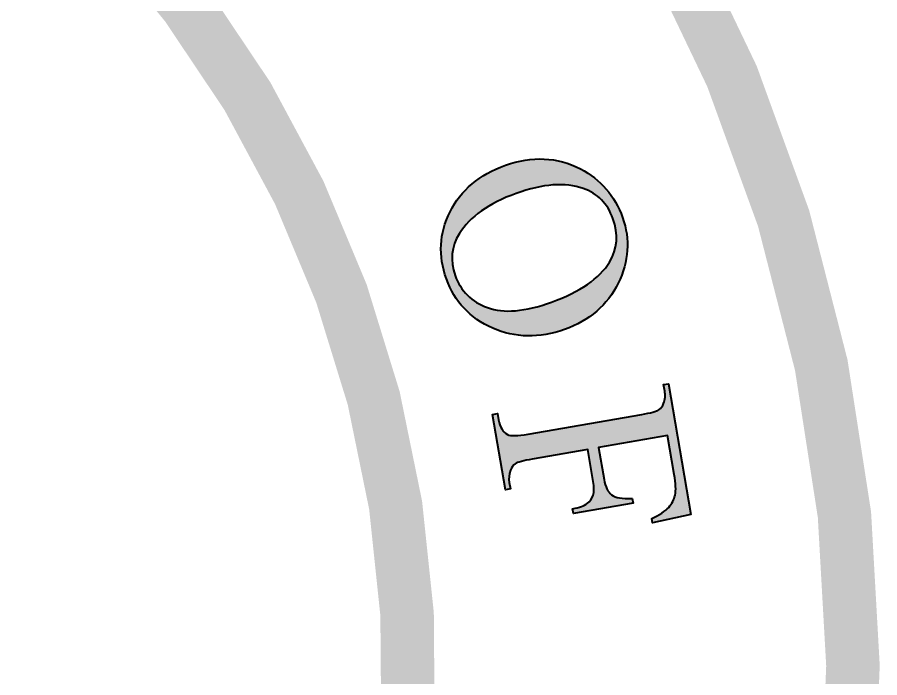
# Model space of a CAD drawing. Extents: x 182 to 1067, y -1436 to 264.
# Drawn here: x 208.364 to 212.535, y 159.051 to 162.242 of the extents above; entities that cross this region are included whole.
import ezdxf

# ---------------------------------------------------------------- set-up
doc = ezdxf.new("R2010")
doc.units = 0
doc.header["$LTSCALE"] = 12
doc.header["$MEASUREMENT"] = 0
doc.layers.add('GREEN', color=84, linetype='CONTINUOUS')
doc.layers.add('L18', color=4, linetype='CONTINUOUS')

# ---------------------------------------------------------------- blocks, each defined once
blk = doc.blocks.new('Statelogo_bw')
at = {"layer": 'L18'}
h = blk.add_hatch(color=256, dxfattribs=at)
edge = h.paths.add_edge_path()
edge.add_spline(control_points=[(-515.9968, -45.1818), (-516.1281, -45.1151), (-516.2685, -45.1079), (-516.4175, -45.1614), (-516.4175, -45.1614), (-516.5636, -45.2139), (-516.667, -45.3007), (-516.7277, -45.4219), (-516.7277, -45.4219), (-516.7883, -45.543), (-516.795, -45.6671), (-516.7481, -45.7977), (-516.7481, -45.7977), (-516.7022, -45.9254), (-516.6166, -46.0165), (-516.4889, -46.0731), (-516.4889, -46.0731), (-516.3631, -46.1288), (-516.2276, -46.1315), (-516.0856, -46.0805), (-516.0856, -46.0805), (-515.9466, -46.0306), (-515.846, -45.9448), (-515.7859, -45.8222), (-515.7859, -45.8222), (-515.7257, -45.6997), (-515.7172, -45.5764), (-515.761, -45.4544), (-515.761, -45.4544), (-515.8049, -45.3324), (-515.8843, -45.2407), (-515.9968, -45.1818), (-515.9968, -45.1818), (-515.9968, -45.1818), (-515.9968, -45.1818), (-515.9968, -45.1818)], knot_values=[0, 0, 0, 0, 0.111111, 0.111111, 0.111111, 0.111111, 0.222222, 0.222222, 0.222222, 0.222222, 0.333333, 0.333333, 0.333333, 0.333333, 0.444444, 0.444444, 0.444444, 0.444444, 0.555556, 0.555556, 0.555556, 0.555556, 0.666667, 0.666667, 0.666667, 0.666667, 0.777778, 0.777778, 0.777778, 0.777778, 0.888889, 0.888889, 0.888889, 0.888889, 1, 1, 1, 1], degree=3, periodic=0)
edge = h.paths.add_edge_path(flags=16)
edge.add_spline(control_points=[(-515.8335, -45.7031), (-515.89, -45.7955), (-515.9994, -45.8701), (-516.1598, -45.9277), (-516.1598, -45.9277), (-516.3088, -45.9812), (-516.4283, -45.9921), (-516.5173, -45.9583), (-516.5173, -45.9583), (-516.6072, -45.9265), (-516.6673, -45.8664), (-516.6989, -45.7785), (-516.6989, -45.7785), (-516.729, -45.6947), (-516.7212, -45.6182), (-516.6757, -45.5442), (-516.6757, -45.5442), (-516.6169, -45.4493), (-516.5108, -45.3744), (-516.3575, -45.3194), (-516.3575, -45.3194), (-516.2071, -45.2653), (-516.0823, -45.2557), (-515.9813, -45.2916), (-515.9813, -45.2916), (-515.9005, -45.3202), (-515.8454, -45.3757), (-515.8153, -45.4595), (-515.8153, -45.4595), (-515.7831, -45.5489), (-515.7894, -45.6296), (-515.8335, -45.7031), (-515.8335, -45.7031), (-515.8335, -45.7031), (-515.8335, -45.7031), (-515.8335, -45.7031)], knot_values=[0, 0, 0, 0, 0.111111, 0.111111, 0.111111, 0.111111, 0.222222, 0.222222, 0.222222, 0.222222, 0.333333, 0.333333, 0.333333, 0.333333, 0.444444, 0.444444, 0.444444, 0.444444, 0.555556, 0.555556, 0.555556, 0.555556, 0.666667, 0.666667, 0.666667, 0.666667, 0.777778, 0.777778, 0.777778, 0.777778, 0.888889, 0.888889, 0.888889, 0.888889, 1, 1, 1, 1], degree=3, periodic=0)
h = blk.add_hatch(color=256, dxfattribs=at)
edge = h.paths.add_edge_path()
edge.add_spline(control_points=[(-515.4716, -46.8921), (-515.463, -46.9426), (-515.4607, -46.9821), (-515.467, -47.0077), (-515.467, -47.0077), (-515.4718, -47.033), (-515.4846, -47.0566), (-515.5026, -47.0766), (-515.5026, -47.0766), (-515.5218, -47.0983), (-515.5534, -47.1191), (-515.5974, -47.139), (-515.5974, -47.139), (-515.5974, -47.139), (-515.593, -47.1642), (-515.593, -47.1642), (-515.593, -47.1642), (-515.593, -47.1642), (-515.3779, -47.1161), (-515.3779, -47.1161), (-515.3779, -47.1161), (-515.3779, -47.1161), (-515.504, -46.385), (-515.504, -46.385), (-515.504, -46.385), (-515.504, -46.385), (-515.5308, -46.3897), (-515.5308, -46.3897), (-515.5308, -46.3897), (-515.5308, -46.3897), (-515.5246, -46.4254), (-515.5246, -46.4254), (-515.5246, -46.4254), (-515.5205, -46.4491), (-515.5226, -46.4724), (-515.531, -46.4953), (-515.531, -46.4953), (-515.5373, -46.5117), (-515.5462, -46.5225), (-515.557, -46.5304), (-515.557, -46.5304), (-515.5708, -46.539), (-515.6045, -46.5479), (-515.6535, -46.5564), (-515.6535, -46.5564), (-515.6535, -46.5564), (-516.2909, -46.6671), (-516.2909, -46.6671), (-516.2909, -46.6671), (-516.3503, -46.6774), (-516.3885, -46.6779), (-516.4054, -46.6686), (-516.4054, -46.6686), (-516.4322, -46.6548), (-516.4492, -46.6272), (-516.4561, -46.5871), (-516.4561, -46.5871), (-516.4561, -46.5871), (-516.4623, -46.5514), (-516.4623, -46.5514), (-516.4623, -46.5514), (-516.4623, -46.5514), (-516.4891, -46.556), (-516.4891, -46.556), (-516.4891, -46.556), (-516.4891, -46.556), (-516.4163, -46.9781), (-516.4163, -46.9781), (-516.4163, -46.9781), (-516.4163, -46.9781), (-516.3895, -46.9734), (-516.3895, -46.9734), (-516.3895, -46.9734), (-516.3895, -46.9734), (-516.3957, -46.9378), (-516.3957, -46.9378), (-516.3957, -46.9378), (-516.3995, -46.9155), (-516.3974, -46.8922), (-516.3892, -46.8693), (-516.3892, -46.8693), (-516.383, -46.8514), (-516.3742, -46.8407), (-516.3633, -46.8327), (-516.3633, -46.8327), (-516.3495, -46.8241), (-516.3158, -46.8152), (-516.2668, -46.8067), (-516.2668, -46.8067), (-516.2668, -46.8067), (-515.9562, -46.7528), (-515.9562, -46.7528), (-515.9562, -46.7528), (-515.9562, -46.7528), (-515.9255, -46.9312), (-515.9255, -46.9312), (-515.9255, -46.9312), (-515.9199, -46.9639), (-515.92, -46.9899), (-515.926, -47.0078), (-515.926, -47.0078), (-515.9319, -47.0271), (-515.9429, -47.0428), (-515.9593, -47.0548), (-515.9593, -47.0548), (-515.9756, -47.0669), (-516.0028, -47.0777), (-516.0414, -47.0844), (-516.0414, -47.0844), (-516.0414, -47.0844), (-516.0367, -47.1111), (-516.0367, -47.1111), (-516.0367, -47.1111), (-516.0367, -47.1111), (-515.7025, -47.0531), (-515.7025, -47.0531), (-515.7025, -47.0531), (-515.7025, -47.0531), (-515.7071, -47.0264), (-515.7071, -47.0264), (-515.7071, -47.0264), (-515.7631, -47.03), (-515.8011, -47.0228), (-515.8222, -47.0066), (-515.8222, -47.0066), (-515.8434, -46.9904), (-515.8574, -46.9622), (-515.8646, -46.9206), (-515.8646, -46.9206), (-515.8646, -46.9206), (-515.8954, -46.7422), (-515.8954, -46.7422), (-515.8954, -46.7422), (-515.8954, -46.7422), (-515.5091, -46.6752), (-515.5091, -46.6752), (-515.5091, -46.6752), (-515.5091, -46.6752), (-515.4716, -46.8921), (-515.4716, -46.8921)], knot_values=[0, 0, 0, 0, 0.028571, 0.028571, 0.028571, 0.028571, 0.057143, 0.057143, 0.057143, 0.057143, 0.085714, 0.085714, 0.085714, 0.085714, 0.114286, 0.114286, 0.114286, 0.114286, 0.142857, 0.142857, 0.142857, 0.142857, 0.171429, 0.171429, 0.171429, 0.171429, 0.2, 0.2, 0.2, 0.2, 0.228571, 0.228571, 0.228571, 0.228571, 0.257143, 0.257143, 0.257143, 0.257143, 0.285714, 0.285714, 0.285714, 0.285714, 0.314286, 0.314286, 0.314286, 0.314286, 0.342857, 0.342857, 0.342857, 0.342857, 0.371429, 0.371429, 0.371429, 0.371429, 0.4, 0.4, 0.4, 0.4, 0.428571, 0.428571, 0.428571, 0.428571, 0.457143, 0.457143, 0.457143, 0.457143, 0.485714, 0.485714, 0.485714, 0.485714, 0.514286, 0.514286, 0.514286, 0.514286, 0.542857, 0.542857, 0.542857, 0.542857, 0.571429, 0.571429, 0.571429, 0.571429, 0.6, 0.6, 0.6, 0.6, 0.628571, 0.628571, 0.628571, 0.628571, 0.657143, 0.657143, 0.657143, 0.657143, 0.685714, 0.685714, 0.685714, 0.685714, 0.714286, 0.714286, 0.714286, 0.714286, 0.742857, 0.742857, 0.742857, 0.742857, 0.771429, 0.771429, 0.771429, 0.771429, 0.8, 0.8, 0.8, 0.8, 0.828571, 0.828571, 0.828571, 0.828571, 0.857143, 0.857143, 0.857143, 0.857143, 0.885714, 0.885714, 0.885714, 0.885714, 0.914286, 0.914286, 0.914286, 0.914286, 0.942857, 0.942857, 0.942857, 0.942857, 0.971429, 0.971429, 0.971429, 0.971429, 1, 1, 1, 1], degree=3, periodic=0)
at = {"layer": 'L18', "const_width": 0.3}
for points in [[(-531.1029, -51.5711, 91.280282), (-531.2504, -51.2199, 0.010955)], [(-529.1227, -50.3693, 62.120319), (-529.2611, -49.9876, 0.016098)]]:
    blk.add_lwpolyline(points, format="xyb", close=True, dxfattribs=at)
at = {"layer": 'L18', "lineweight": 40}
for points, knots in [([(-515.9968, -45.1818), (-516.1281, -45.1151), (-516.2685, -45.1079), (-516.4175, -45.1614), (-516.4175, -45.1614), (-516.5636, -45.2139), (-516.667, -45.3007), (-516.7277, -45.4219), (-516.7277, -45.4219), (-516.7883, -45.543), (-516.795, -45.6671), (-516.7481, -45.7977), (-516.7481, -45.7977), (-516.7022, -45.9254), (-516.6166, -46.0165), (-516.4889, -46.0731), (-516.4889, -46.0731), (-516.3631, -46.1288), (-516.2276, -46.1315), (-516.0856, -46.0805), (-516.0856, -46.0805), (-515.9466, -46.0306), (-515.846, -45.9448), (-515.7859, -45.8222), (-515.7859, -45.8222), (-515.7257, -45.6997), (-515.7172, -45.5764), (-515.761, -45.4544), (-515.761, -45.4544), (-515.8049, -45.3324), (-515.8843, -45.2407), (-515.9968, -45.1818), (-515.9968, -45.1818), (-515.9968, -45.1818), (-515.9968, -45.1818), (-515.9968, -45.1818)], [0, 0, 0, 0, 0.111111, 0.111111, 0.111111, 0.111111, 0.222222, 0.222222, 0.222222, 0.222222, 0.333333, 0.333333, 0.333333, 0.333333, 0.444444, 0.444444, 0.444444, 0.444444, 0.555556, 0.555556, 0.555556, 0.555556, 0.666667, 0.666667, 0.666667, 0.666667, 0.777778, 0.777778, 0.777778, 0.777778, 0.888889, 0.888889, 0.888889, 0.888889, 1, 1, 1, 1]), ([(-515.8335, -45.7031), (-515.89, -45.7955), (-515.9994, -45.8701), (-516.1598, -45.9277), (-516.1598, -45.9277), (-516.3088, -45.9812), (-516.4283, -45.9921), (-516.5173, -45.9583), (-516.5173, -45.9583), (-516.6072, -45.9265), (-516.6673, -45.8664), (-516.6989, -45.7785), (-516.6989, -45.7785), (-516.729, -45.6947), (-516.7212, -45.6182), (-516.6757, -45.5442), (-516.6757, -45.5442), (-516.6169, -45.4493), (-516.5108, -45.3744), (-516.3575, -45.3194), (-516.3575, -45.3194), (-516.2071, -45.2653), (-516.0823, -45.2557), (-515.9813, -45.2916), (-515.9813, -45.2916), (-515.9005, -45.3202), (-515.8454, -45.3757), (-515.8153, -45.4595), (-515.8153, -45.4595), (-515.7831, -45.5489), (-515.7894, -45.6296), (-515.8335, -45.7031), (-515.8335, -45.7031), (-515.8335, -45.7031), (-515.8335, -45.7031), (-515.8335, -45.7031)], [0, 0, 0, 0, 0.111111, 0.111111, 0.111111, 0.111111, 0.222222, 0.222222, 0.222222, 0.222222, 0.333333, 0.333333, 0.333333, 0.333333, 0.444444, 0.444444, 0.444444, 0.444444, 0.555556, 0.555556, 0.555556, 0.555556, 0.666667, 0.666667, 0.666667, 0.666667, 0.777778, 0.777778, 0.777778, 0.777778, 0.888889, 0.888889, 0.888889, 0.888889, 1, 1, 1, 1]), ([(-515.4716, -46.8921), (-515.463, -46.9426), (-515.4607, -46.9821), (-515.467, -47.0077), (-515.467, -47.0077), (-515.4718, -47.033), (-515.4846, -47.0566), (-515.5026, -47.0766), (-515.5026, -47.0766), (-515.5218, -47.0983), (-515.5534, -47.1191), (-515.5974, -47.139), (-515.5974, -47.139), (-515.5974, -47.139), (-515.593, -47.1642), (-515.593, -47.1642), (-515.593, -47.1642), (-515.593, -47.1642), (-515.3779, -47.1161), (-515.3779, -47.1161), (-515.3779, -47.1161), (-515.3779, -47.1161), (-515.504, -46.385), (-515.504, -46.385), (-515.504, -46.385), (-515.504, -46.385), (-515.5308, -46.3897), (-515.5308, -46.3897), (-515.5308, -46.3897), (-515.5308, -46.3897), (-515.5246, -46.4254), (-515.5246, -46.4254), (-515.5246, -46.4254), (-515.5205, -46.4491), (-515.5226, -46.4724), (-515.531, -46.4953), (-515.531, -46.4953), (-515.5373, -46.5117), (-515.5462, -46.5225), (-515.557, -46.5304), (-515.557, -46.5304), (-515.5708, -46.539), (-515.6045, -46.5479), (-515.6535, -46.5564), (-515.6535, -46.5564), (-515.6535, -46.5564), (-516.2909, -46.6671), (-516.2909, -46.6671), (-516.2909, -46.6671), (-516.3503, -46.6774), (-516.3885, -46.6779), (-516.4054, -46.6686), (-516.4054, -46.6686), (-516.4322, -46.6548), (-516.4492, -46.6272), (-516.4561, -46.5871), (-516.4561, -46.5871), (-516.4561, -46.5871), (-516.4623, -46.5514), (-516.4623, -46.5514), (-516.4623, -46.5514), (-516.4623, -46.5514), (-516.4891, -46.556), (-516.4891, -46.556), (-516.4891, -46.556), (-516.4891, -46.556), (-516.4163, -46.9781), (-516.4163, -46.9781), (-516.4163, -46.9781), (-516.4163, -46.9781), (-516.3895, -46.9734), (-516.3895, -46.9734), (-516.3895, -46.9734), (-516.3895, -46.9734), (-516.3957, -46.9378), (-516.3957, -46.9378), (-516.3957, -46.9378), (-516.3995, -46.9155), (-516.3974, -46.8922), (-516.3892, -46.8693), (-516.3892, -46.8693), (-516.383, -46.8514), (-516.3742, -46.8407), (-516.3633, -46.8327), (-516.3633, -46.8327), (-516.3495, -46.8241), (-516.3158, -46.8152), (-516.2668, -46.8067), (-516.2668, -46.8067), (-516.2668, -46.8067), (-515.9562, -46.7528), (-515.9562, -46.7528), (-515.9562, -46.7528), (-515.9562, -46.7528), (-515.9255, -46.9312), (-515.9255, -46.9312), (-515.9255, -46.9312), (-515.9199, -46.9639), (-515.92, -46.9899), (-515.926, -47.0078), (-515.926, -47.0078), (-515.9319, -47.0271), (-515.9429, -47.0428), (-515.9593, -47.0548), (-515.9593, -47.0548), (-515.9756, -47.0669), (-516.0028, -47.0777), (-516.0414, -47.0844), (-516.0414, -47.0844), (-516.0414, -47.0844), (-516.0367, -47.1111), (-516.0367, -47.1111), (-516.0367, -47.1111), (-516.0367, -47.1111), (-515.7025, -47.0531), (-515.7025, -47.0531), (-515.7025, -47.0531), (-515.7025, -47.0531), (-515.7071, -47.0264), (-515.7071, -47.0264), (-515.7071, -47.0264), (-515.7631, -47.03), (-515.8011, -47.0228), (-515.8222, -47.0066), (-515.8222, -47.0066), (-515.8434, -46.9904), (-515.8574, -46.9622), (-515.8646, -46.9206), (-515.8646, -46.9206), (-515.8646, -46.9206), (-515.8954, -46.7422), (-515.8954, -46.7422), (-515.8954, -46.7422), (-515.8954, -46.7422), (-515.5091, -46.6752), (-515.5091, -46.6752), (-515.5091, -46.6752), (-515.5091, -46.6752), (-515.4716, -46.8921), (-515.4716, -46.8921)], [0, 0, 0, 0, 0.028571, 0.028571, 0.028571, 0.028571, 0.057143, 0.057143, 0.057143, 0.057143, 0.085714, 0.085714, 0.085714, 0.085714, 0.114286, 0.114286, 0.114286, 0.114286, 0.142857, 0.142857, 0.142857, 0.142857, 0.171429, 0.171429, 0.171429, 0.171429, 0.2, 0.2, 0.2, 0.2, 0.228571, 0.228571, 0.228571, 0.228571, 0.257143, 0.257143, 0.257143, 0.257143, 0.285714, 0.285714, 0.285714, 0.285714, 0.314286, 0.314286, 0.314286, 0.314286, 0.342857, 0.342857, 0.342857, 0.342857, 0.371429, 0.371429, 0.371429, 0.371429, 0.4, 0.4, 0.4, 0.4, 0.428571, 0.428571, 0.428571, 0.428571, 0.457143, 0.457143, 0.457143, 0.457143, 0.485714, 0.485714, 0.485714, 0.485714, 0.514286, 0.514286, 0.514286, 0.514286, 0.542857, 0.542857, 0.542857, 0.542857, 0.571429, 0.571429, 0.571429, 0.571429, 0.6, 0.6, 0.6, 0.6, 0.628571, 0.628571, 0.628571, 0.628571, 0.657143, 0.657143, 0.657143, 0.657143, 0.685714, 0.685714, 0.685714, 0.685714, 0.714286, 0.714286, 0.714286, 0.714286, 0.742857, 0.742857, 0.742857, 0.742857, 0.771429, 0.771429, 0.771429, 0.771429, 0.8, 0.8, 0.8, 0.8, 0.828571, 0.828571, 0.828571, 0.828571, 0.857143, 0.857143, 0.857143, 0.857143, 0.885714, 0.885714, 0.885714, 0.885714, 0.914286, 0.914286, 0.914286, 0.914286, 0.942857, 0.942857, 0.942857, 0.942857, 0.971429, 0.971429, 0.971429, 0.971429, 1, 1, 1, 1])]:
    blk.add_open_spline(points, degree=3, knots=knots, dxfattribs=at)

msp = doc.modelspace()

# ---------------------------------------------------------------- block references
at = {"layer": 'GREEN', "xscale": 0.8630846213226597, "yscale": 0.8630846213226597, "zscale": 0.8630846213226594}
msp.add_blockref('Statelogo_bw', (656.4367, 200.5055), dxfattribs=at)

doc.saveas('drawing.dxf')
